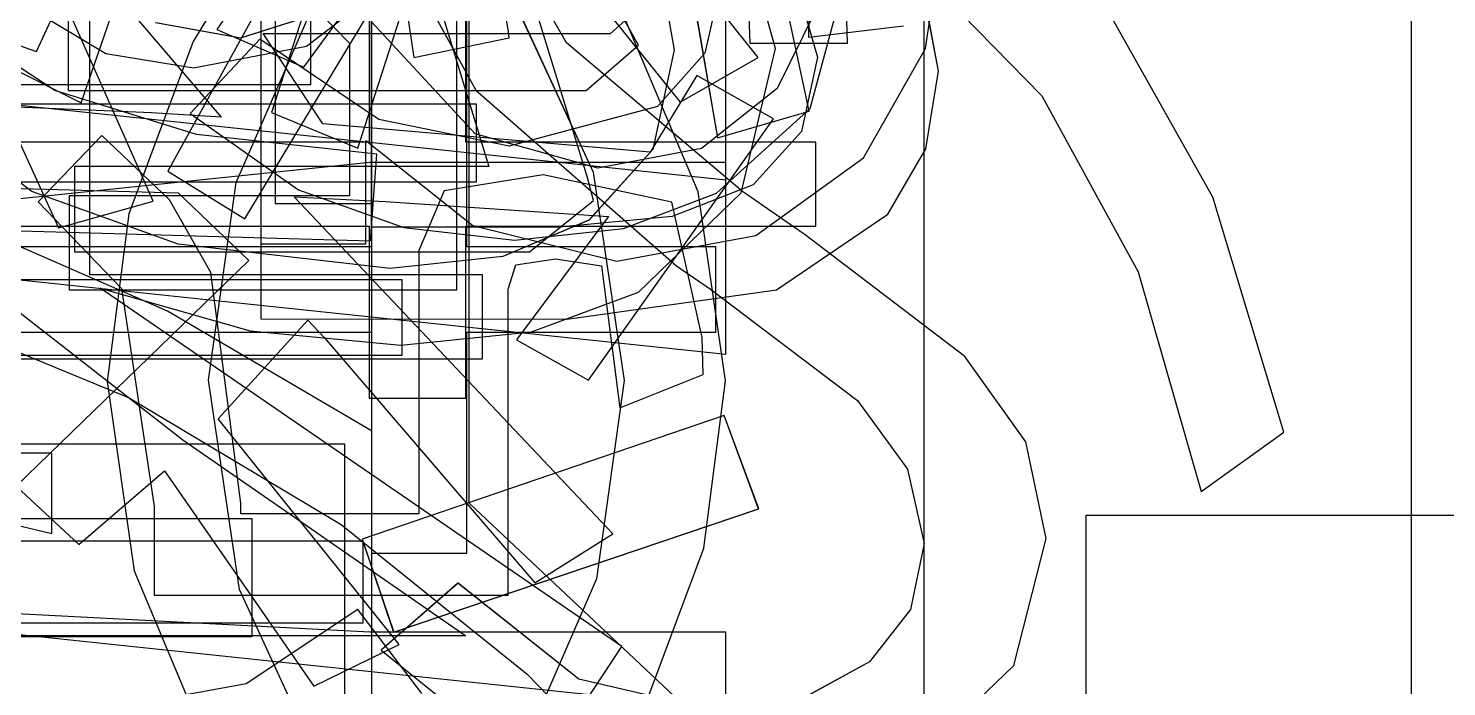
# Model space of a CAD drawing. Extents: x -353 to 646, y -933 to 332.
# Drawn here: x -1.99 to 6.23, y 314.87 to 318.68 of the extents above; entities that cross this region are included whole.
import ezdxf

# ---------------------------------------------------------------- set-up
doc = ezdxf.new("R2010")
doc.units = 0

msp = doc.modelspace()

# ---------------------------------------------------------------- linework, layer by layer
at = {"layer": 'Layer 1'}
for p, q in [((6.02894, 328.086), (6.02894, 306.053)), ((3.20386, 311.692), (3.20386, 327.824)), ((-0.352217, 318.359508), (-0.352213, 324.081)), ((-0.559361, 323.263162), (-0.559364, 317.669)), ((-0.642055, 322.728), (-0.642055, 316.999294)), ((-0.642055, 322.728), (-0.642055, 316.999294)), ((-0.642055, 322.728), (-0.642055, 316.999294)), ((-0.642055, 322.728), (-0.642055, 316.999294)), ((-0.642337, 322.272), (-0.642337, 317.435)), ((-1.6335, 317.255), (-1.6335, 320.359)), ((2.53774, 318.205), (2.09239, 320.27)), ((2.53774, 318.205), (2.09239, 320.27)), ((2.53802, 318.205), (2.09268, 320.27)), ((-1.685148, 318.252761), (-1.049866, 320.100191)), ((-1.685148, 318.252761), (-1.049866, 320.100191)), ((-1.685147, 318.252761), (-1.049583, 320.100191)), ((0, 320), (-1.18138, 317.85568)), ((0, 320), (-0.897748, 318.67751)), ((0, 320), (-0.580531, 318.19773)), ((0, 320), (-0.580248, 318.19773)), ((0, 320), (-0.580248, 318.19773)), ((0, 320), (0, 75.2004)), ((0, 320), (0, 316.35)), ((0, 320), (0, 316.35)), ((0, 317.669), (0, 320)), ((0.493606, 317.168), (0.493606, 320)), ((0.493606, 317.168), (0.493606, 320)), ((0.493888, 317.168), (0.493888, 320)), ((0.493888, 317.168), (0.493888, 320)), ((0.566137, 315.932), (0.566137, 320)), ((0.566137, 315.932), (0.566137, 320)), ((2.14432, 320), (2.19286, 318.598)), ((2.1446, 320), (2.19286, 318.598)), ((2.1446, 320), (2.19286, 318.598)), ((2.1446, 320), (2.19286, 318.598)), ((2.759, 318.598), (2.71752, 320)), ((2.759, 318.598), (2.71752, 320)), ((2.759, 318.598), (2.71752, 320)), ((2.759, 318.598), (2.71752, 320)), ((-0.079305, 317.990297), (0.507435, 319.81)), ((-0.079304, 317.990297), (0.507717, 319.81)), ((-0.079304, 317.990297), (0.507435, 319.81)), ((-1.943947, 318.549663), (-1.39135, 319.751)), ((-0.3937, 318.459917), (0.545817, 319.745)), ((0.552308, 317.417), (0.552308, 319.693)), ((0.552308, 317.417), (0.552308, 319.693)), ((0.552308, 317.417), (0.552308, 319.693)), ((0.552308, 317.417), (0.552308, 319.693)), ((0.552591, 317.417), (0.552591, 319.693)), ((0.552591, 317.417), (0.552591, 319.693)), ((0.552591, 317.417), (0.552591, 319.693)), ((-0.735751, 317.579385), (0.489937, 319.617)), ((0.545535, 318.025), (0.545535, 319.603)), ((0.545817, 318.025), (0.545817, 319.603)), ((0.790786, 318.678), (0.635282, 319.61)), ((1.24996, 317.825), (0.714586, 319.568)), ((2.24084, 318.515), (1.404583, 319.57425)), ((1.740105, 319.593492), (2.005746, 318.049)), ((1.740289, 319.593492), (2.006036, 318.049)), ((1.740355, 319.593492), (2.006032, 318.049)), ((-0.000001, 319.495991), (0, 317.417)), ((-0.000001, 319.495991), (0, 317.417)), ((-0.000001, 319.495991), (0, 317.417)), ((0.000003, 319.49645), (0, 317.417)), ((0.000003, 319.49645), (0, 317.417)), ((0.000003, 319.49645), (0, 317.417)), ((0.000003, 319.49645), (0, 317.417)), ((0, 317.531), (0, 319.482)), ((0, 317.531), (0, 319.482)), ((0, 317.531), (0, 319.482)), ((0, 317.531), (0, 319.482)), ((0.089743, 319.547602), (0.244965, 318.515232)), ((0.179499, 319.523378), (0.680161, 317.883108)), ((1.54686, 318.588), (1.028134, 319.5155)), ((0, 319.427), (0.604343, 318.325489)), ((0, 319.427), (0.604484, 318.325489)), ((1.129207, 318.60075), (0.673664, 319.399)), ((1.129418, 318.60075), (0.673664, 319.399)), ((2.34131, 318.567), (2.09338, 319.463)), ((2.34131, 318.567), (2.093485, 319.463)), ((-2.665654, 319.389364), (-1.816381, 317.527364)), ((-0.574957, 319.367258), (-1.03604, 318.60836)), ((-0.574957, 319.367258), (-1.03604, 318.60836)), ((-0.574957, 319.367258), (-1.03604, 318.60836)), ((3.21207, 318.567448), (3.332191, 319.381482)), ((-1.26718, 317.683), (-1.9716, 319.271)), ((1.008345, 319.228875), (1.78872, 318.256)), ((-0.708094, 319.191806), (-0.127563, 318.598011)), ((-0.708094, 319.191806), (-0.127563, 318.598011)), ((-0.707819, 319.191806), (-0.127571, 318.598011)), ((-0.707819, 319.191806), (-0.127571, 318.598011)), ((2.541131, 319.105836), (2.534358, 318.632832)), ((-1.572758, 318.989977), (-0.873483, 318.169947)), ((0.745913, 319.015892), (1.284393, 317.85141)), ((0.746195, 319.015892), (1.284569, 317.85141)), ((0.746195, 319.015892), (1.284675, 317.85141)), ((1.676143, 319.004319), (1.754296, 318.559831)), ((1.676149, 319.004319), (1.754298, 318.559831)), ((2.44732, 318.991568), (2.586279, 318.518494)), ((2.44732, 318.991568), (2.586279, 318.518494)), ((2.447362, 318.991568), (2.586286, 318.518494)), ((2.447362, 318.991568), (2.586286, 318.518494)), ((3.137676, 319.060377), (3.887217, 318.292556)), ((3.137681, 319.060377), (3.887252, 318.292556)), ((3.137681, 319.060377), (3.887252, 318.292556)), ((-0.378174, 318.582229), (0.113743, 318.9603)), ((-0.377892, 318.582229), (0.114025, 318.9603)), ((1.38458, 318.654), (1.71619, 318.95)), ((2.02353, 318.947), (1.932055, 318.540375)), ((2.05458, 317.807), (2.05458, 318.912)), ((3.287045, 318.43551), (3.188726, 318.962771)), ((3.287045, 318.43551), (3.188726, 318.962771)), ((3.287325, 318.43551), (3.189006, 318.962771)), ((3.287325, 318.43551), (3.189006, 318.962771)), ((-0.785672, 317.790595), (-0.303954, 318.895531)), ((-0.785672, 317.790595), (-0.303954, 318.895531)), ((-0.785672, 317.790595), (-0.303954, 318.895531)), ((-0.759741, 318.629332), (-0.01411, 318.867527)), ((-0.759454, 318.629332), (-0.013823, 318.867527)), ((-0.01411, 318.867527), (-0.014111, 318.025)), ((-0.013823, 318.867527), (-0.013829, 318.025)), ((1.893992, 317.73725), (1.42268, 318.854)), ((1.893992, 317.73725), (1.42268, 318.854)), ((1.893992, 317.73725), (1.42268, 318.854)), ((2.543348, 318.219305), (2.72457, 318.892)), ((-1.83727, 318.325), (-2.585579, 318.813875)), ((-1.950997, 318.784194), (-1.541775, 318.538202)), ((-1.950715, 318.784194), (-1.541599, 318.538202)), ((-1.76078, 318.784), (-1.76078, 318.325)), ((2.576754, 318.789797), (2.35147, 318.335741)), ((4.878914, 317.705532), (4.28836, 318.753)), ((4.879055, 317.705532), (4.28865, 318.753)), ((4.87916, 317.705532), (4.28865, 318.753)), ((-2.437553, 318.72577), (-1.943947, 318.549663)), ((-1.252713, 318.718232), (-0.759741, 318.629332)), ((-1.252531, 318.718232), (-0.759454, 318.629332)), ((-0.897748, 318.67751), (-0.3937, 318.459917)), ((-0.283069, 318.132), (-0.628508, 318.654)), ((-0.628508, 318.654), (1.38458, 318.654)), ((0.600851, 318.073), (0, 318.722)), ((0.797559, 318.629), (0.790786, 318.678)), ((2.534358, 318.632832), (3.083562, 318.69859)), ((-1.03604, 318.60836), (-1.408926, 317.609755)), ((-1.03604, 318.60836), (-1.408926, 317.609755)), ((-1.03604, 318.60836), (-1.408926, 317.609755)), ((-0.648828, 318.622), (-1.05269, 318.191)), ((-1.032647, 318.456252), (-0.378174, 318.582229)), ((-1.032365, 318.456252), (-0.377892, 318.582229)), ((0.042439, 318.15625), (-0.648828, 318.622)), ((-0.127571, 318.598011), (-0.127564, 317.714)), ((-0.127571, 318.598011), (-0.127564, 317.714)), ((-0.127563, 318.598011), (-0.127564, 317.714)), ((-0.127563, 318.598011), (-0.127564, 317.714)), ((0.244965, 318.515232), (0.797559, 318.629)), ((2.15138, 317.738), (1.129207, 318.60075)), ((2.15138, 317.738), (1.129418, 318.60075)), ((1.24319, 318.325), (1.54686, 318.588)), ((2.19286, 318.598), (2.759, 318.598)), ((2.19286, 318.598), (2.759, 318.598)), ((2.19286, 318.598), (2.759, 318.598)), ((2.19286, 318.598), (2.759, 318.598)), ((-2.151379, 318.48757), (-1.685148, 318.252761)), ((-2.151378, 318.48757), (-1.685147, 318.252761)), ((-2.151097, 318.48757), (-1.685148, 318.252761)), ((-1.541775, 318.538202), (-1.032647, 318.456252)), ((-1.541599, 318.538202), (-1.032365, 318.456252)), ((1.754296, 318.559831), (1.630753, 317.981487)), ((1.754298, 318.559831), (1.630897, 317.981487)), ((1.932055, 318.540375), (1.65749, 318.232)), ((1.78872, 318.256), (2.24084, 318.515)), ((2.142524, 317.730841), (2.34131, 318.567)), ((2.142629, 317.730841), (2.34131, 318.567)), ((2.586279, 318.518494), (2.492617, 318.086425)), ((2.586279, 318.518494), (2.492617, 318.086425)), ((2.586286, 318.518494), (2.492663, 318.086425)), ((2.586286, 318.518494), (2.492663, 318.086425)), ((2.852131, 317.934812), (3.21207, 318.567448)), ((-4.278201, 318.47403), (2.05458, 317.807)), ((1.88553, 318.412), (1.616, 317.966)), ((2.33087, 318.16), (1.88553, 318.412)), ((3.213738, 317.986459), (3.287045, 318.43551)), ((3.213738, 317.986459), (3.287045, 318.43551)), ((3.213877, 317.986459), (3.287325, 318.43551)), ((3.213877, 317.986459), (3.287325, 318.43551)), ((-3.88112, 318.36), (-0.352217, 318.359508)), ((-1.9716, 317.738), (-2.78327, 318.346)), ((-1.9716, 317.738), (-2.78299, 318.346)), ((-1.016282, 318.06925), (-1.83727, 318.325)), ((-1.76078, 318.325), (1.24319, 318.325)), ((0.604343, 318.325489), (1.76812, 317.30695)), ((0.604484, 318.325489), (1.7684, 317.30695)), ((2.35147, 318.335741), (1.911984, 317.988593)), ((0.607906, 318.246), (-6.10813, 318.246)), ((0.607906, 317.794), (0.607906, 318.246)), ((3.887217, 318.292556), (4.44462, 317.271795)), ((3.887252, 318.292556), (4.444738, 317.271795)), ((3.887252, 318.292556), (4.444738, 317.271795)), ((-1.27734, 318.194), (-2.10284, 318.229)), ((-0.873477, 318.17), (-1.27734, 318.194)), ((-1.05269, 318.191), (-0.424464, 317.74904)), ((-0.580531, 318.19773), (-0.079305, 317.990297)), ((-0.580248, 318.19773), (-0.079304, 317.990297)), ((-0.580248, 318.19773), (-0.079304, 317.990297)), ((1.65749, 318.232), (0.797842, 318.001)), ((1.257017, 316.644191), (2.33087, 318.16)), ((1.999536, 317.728438), (2.543348, 318.219305)), ((2.005746, 318.049), (2.53774, 318.205)), ((2.006032, 318.049), (2.53774, 318.205)), ((2.006036, 318.049), (2.53802, 318.205)), ((1.616, 317.966), (-0.283069, 318.132)), ((0.797842, 318.001), (0.042439, 318.15625)), ((2.492617, 318.086425), (2.211629, 317.777838)), ((2.492617, 318.086425), (2.211629, 317.777838)), ((2.492663, 318.086425), (2.211742, 317.777838)), ((2.492663, 318.086425), (2.211742, 317.777838)), ((-0.014111, 318.025), (-3.46343, 318.025)), ((-0.013829, 318.025), (-3.46315, 318.025)), ((-1.564074, 318.062493), (-1.933785, 317.679236)), ((-1.17302, 317.69123), (-1.564074, 318.062493)), ((0.030762, 317.956), (-1.016282, 318.06925)), ((-0.034431, 317.435), (-0.034431, 318.035)), ((-0.034431, 318.035), (0.587022, 317.541112)), ((2.57584, 318.025), (0.545535, 318.025)), ((2.57584, 318.025), (0.545817, 318.025)), ((1.31205, 317.873), (0.600851, 318.073)), ((2.57584, 317.538), (2.57584, 318.025)), ((2.57584, 317.538), (2.57584, 318.025)), ((-0.007057, 317.452206), (0.030762, 317.956)), ((1.630753, 317.981487), (1.260408, 317.572054)), ((1.630897, 317.981487), (1.260692, 317.572054)), ((1.911984, 317.988593), (1.31205, 317.873)), ((2.228955, 317.484103), (2.852131, 317.934812)), ((2.993532, 317.606624), (3.213877, 317.986459)), ((2.993532, 317.606624), (3.213877, 317.986459)), ((2.993534, 317.606624), (3.213738, 317.986459)), ((2.993534, 317.606624), (3.213738, 317.986459)), ((-0.01016, 317.907), (-4.278201, 317.46226)), ((-3.159474, 317.907427), (-1.094734, 316.298477)), ((-3.159472, 317.907427), (-1.094732, 316.298477)), ((0.680161, 317.883108), (-1.72297, 317.883)), ((-1.72297, 317.883), (-1.72297, 317.389)), ((-1.18138, 317.85568), (-0.735751, 317.579385)), ((2.05458, 317.907), (-0.01016, 317.907)), ((0.99455, 317.835), (0.421357, 317.742)), ((1.74046, 317.676), (0.99455, 317.835)), ((1.284393, 317.85141), (1.463886, 316.643532)), ((1.284569, 317.85141), (1.464168, 316.643532)), ((1.284675, 317.85141), (1.464168, 316.643532)), ((2.05458, 316.796), (2.05458, 317.907)), ((-2.49964, 317.794), (0.607906, 317.794)), ((-2.244233, 317.762769), (-1.122123, 317.731725)), ((-0.946291, 316.643961), (-0.785672, 317.790595)), ((-0.946291, 316.643961), (-0.785672, 317.790595)), ((-0.946291, 316.643961), (-0.785672, 317.790595)), ((-0.424464, 317.74904), (0.185735, 317.528942)), ((1.2875, 317.687), (1.24996, 317.825)), ((2.211629, 317.777838), (1.743317, 317.592704)), ((2.211629, 317.777838), (1.743317, 317.592704)), ((2.211742, 317.777838), (1.743443, 317.592704)), ((2.211742, 317.777838), (1.743443, 317.592704)), ((-1.122388, 317.434047), (-1.9716, 317.738)), ((-1.122392, 317.434047), (-1.9716, 317.738)), ((-1.933785, 317.679236), (-1.450339, 317.175188)), ((-1.816381, 317.527364), (-1.26718, 317.683)), ((-0.127564, 317.714), (-1.75429, 317.714)), ((-1.75429, 317.714), (-1.75429, 317.168)), ((-0.127564, 317.714), (-1.75429, 317.714)), ((-1.75429, 317.714), (-1.75429, 317.168)), ((-0.127564, 317.714), (-1.75401, 317.714)), ((-1.75401, 317.714), (-1.75401, 317.168)), ((-0.127564, 317.714), (-1.75401, 317.714)), ((-1.75401, 317.714), (-1.75401, 317.168)), ((-0.932461, 317.26832), (-1.17302, 317.69123)), ((-1.122123, 317.731725), (-1.084305, 317.693625)), ((-1.084305, 317.693625), (-0.71149, 317.338025)), ((-0.559364, 317.669), (0, 317.669)), ((1.39841, 315.753), (-0.449015, 317.707)), ((-0.449015, 317.707), (0.079304, 317.68)), ((0.079304, 317.68), (1.37442, 317.593)), ((0.421357, 317.742), (0.272909, 317.397)), ((0.914964, 317.389), (1.2875, 317.687)), ((1.459861, 317.523721), (1.999536, 317.728438)), ((1.54686, 317.154729), (2.142629, 317.730841)), ((1.54686, 317.154729), (2.142524, 317.730841)), ((1.91629, 316.892), (1.74046, 317.676)), ((2.05119, 316.64), (1.893992, 317.73725)), ((2.05119, 316.64), (1.893992, 317.73725)), ((2.05119, 316.64), (1.893992, 317.73725)), ((2.39635, 317.569), (2.15138, 317.738)), ((2.39663, 317.569), (2.15138, 317.738)), ((5.28997, 316.343254), (4.878914, 317.705532)), ((5.289967, 316.343254), (4.879055, 317.705532)), ((5.289967, 316.343254), (4.87916, 317.705532)), ((-5.790917, 317.61787), (-0.007057, 317.452206)), ((-1.183676, 317.045125), (-2.51065, 317.624)), ((-1.18364, 317.045125), (-2.51036, 317.624)), ((-1.408926, 317.609755), (-1.533315, 316.63676)), ((-1.408926, 317.609755), (-1.533315, 316.63676)), ((-1.408926, 317.609755), (-1.533315, 316.63676)), ((1.37442, 317.593), (0.839328, 316.879)), ((1.743317, 317.592704), (1.087679, 317.530999)), ((1.743317, 317.592704), (1.087679, 317.530999)), ((1.743443, 317.592704), (1.087686, 317.530999)), ((1.743443, 317.592704), (1.087686, 317.530999)), ((2.34781, 317.168051), (2.993534, 317.606624)), ((2.34781, 317.168051), (2.993534, 317.606624)), ((2.34809, 317.168051), (2.993532, 317.606624)), ((2.34809, 317.168051), (2.993532, 317.606624)), ((-3.46343, 317.538), (-0.014111, 317.538)), ((-3.46315, 317.538), (-0.013829, 317.538)), ((-0.014111, 317.538), (-0.014111, 316.54)), ((-0.013829, 317.538), (-0.013829, 316.54)), ((1.087679, 317.530999), (0, 317.531)), ((1.087686, 317.530999), (0, 317.531)), ((1.087686, 317.530999), (0, 317.531)), ((1.087679, 317.530999), (0, 317.531)), ((0.185735, 317.528942), (0.829166, 317.455529)), ((0.545535, 316.54), (0.545535, 317.538)), ((0.545535, 317.538), (2.57584, 317.538)), ((0.545817, 316.54), (0.545817, 317.538)), ((0.545817, 317.538), (2.57584, 317.538)), ((0.587022, 317.541112), (1.422681, 317.333961)), ((1.260408, 317.572054), (0.761263, 317.362504)), ((1.260692, 317.572054), (0.761512, 317.362504)), ((0.829166, 317.455529), (1.459861, 317.523721)), ((2.51375, 317.486441), (2.39635, 317.569)), ((2.51403, 317.486441), (2.39663, 317.569)), ((-4.278201, 317.46226), (2.05458, 316.796)), ((0, 317.417), (-2.32071, 317.417)), ((0, 317.417), (-2.32071, 317.417)), ((0, 317.417), (-2.32071, 317.417)), ((0, 317.417), (-2.32071, 317.417)), ((0, 317.417), (-2.32043, 317.417)), ((0, 317.417), (-2.32043, 317.417)), ((0, 317.417), (-2.32043, 317.417)), ((0.106968, 317.292654), (-1.122392, 317.434047)), ((0.106972, 317.292654), (-1.122388, 317.434047)), ((-0.642337, 317.435), (-0.034431, 317.435)), ((1.99559, 317.417), (0.552308, 317.417)), ((1.99559, 317.417), (0.552308, 317.417)), ((1.99559, 317.417), (0.552308, 317.417)), ((1.99559, 317.417), (0.552308, 317.417)), ((1.99559, 317.417), (0.552591, 317.417)), ((1.99559, 317.417), (0.552591, 317.417)), ((1.99559, 317.417), (0.552591, 317.417)), ((1.422681, 317.333961), (2.228955, 317.484103)), ((1.99559, 316.923), (1.99559, 317.417)), ((1.99559, 316.923), (1.99559, 317.417)), ((1.99559, 316.923), (1.99559, 317.417)), ((1.99559, 316.923), (1.99559, 317.417)), ((1.99559, 316.923), (1.99559, 317.417)), ((1.99559, 316.923), (1.99559, 317.417)), ((1.99559, 316.923), (1.99559, 317.417)), ((3.439438, 316.782015), (2.51375, 317.486441)), ((3.439718, 316.782015), (2.51403, 317.486441)), ((-0.71149, 317.338025), (-2.06136, 316.029365)), ((-1.72297, 317.389), (0.914964, 317.389)), ((0.761263, 317.362504), (0.106968, 317.292654)), ((0.761512, 317.362504), (0.106972, 317.292654)), ((0.272909, 317.397), (0.272909, 315.87)), ((0.835659, 317.313675), (1.066799, 317.348388)), ((1.066799, 317.348388), (1.332934, 317.306902)), ((0.642055, 317.255), (-1.6335, 317.255)), ((-0.759459, 315.932), (-0.932461, 317.26832)), ((0.642055, 316.768), (0.642055, 317.255)), ((0.790786, 317.172), (0.835659, 317.313675)), ((1.332934, 317.306902), (1.440178, 316.484789)), ((1.76812, 317.30695), (1.964829, 317.172048)), ((1.7684, 317.30695), (1.965109, 317.172048)), ((4.44462, 317.271795), (4.80991, 315.998096)), ((4.444738, 317.271795), (4.81019, 315.998096)), ((4.444738, 317.271795), (4.81019, 315.998096)), ((0.176389, 317.227), (-2.49964, 317.227)), ((1.45034, 315.1), (-1.57452, 317.179)), ((-1.57452, 317.179), (-0.705242, 316.930327)), ((1.45034, 315.1), (-1.57452, 317.179)), ((-1.57452, 317.179), (-0.705383, 316.930327)), ((-1.450339, 317.175188), (-1.260404, 315.911398)), ((0.176389, 316.789), (0.176389, 317.227)), ((0.790786, 315.397), (0.790786, 317.172)), ((1.964829, 317.172048), (2.817704, 316.526324)), ((1.965109, 317.172048), (2.817702, 316.526324)), ((-2.821094, 317.126725), (-1.405609, 316.541467)), ((-2.821086, 317.126725), (-1.405461, 316.541467)), ((-1.75429, 317.168), (0.493606, 317.168)), ((-1.75429, 317.168), (0.493606, 317.168)), ((-1.75401, 317.168), (0.493888, 317.168)), ((-1.75401, 317.168), (0.493888, 317.168)), ((0.926217, 316.924224), (1.54686, 317.154729)), ((0.926252, 316.924224), (1.54686, 317.154729)), ((1.13256, 316.999), (2.34781, 317.168051)), ((1.13256, 316.999), (2.34781, 317.168051)), ((1.13284, 316.999), (2.34809, 317.168051)), ((1.13284, 316.999), (2.34809, 317.168051)), ((0, 316.35), (-1.183676, 317.045125)), ((0, 316.35), (-1.18364, 317.045125)), ((-2.32071, 316.923), (0, 316.923)), ((-2.32071, 316.923), (0, 316.923)), ((-2.32071, 316.923), (0, 316.923)), ((-2.32071, 316.923), (0, 316.923)), ((-2.32043, 316.923), (0, 316.923)), ((-2.32043, 316.923), (0, 316.923)), ((-2.32043, 316.923), (0, 316.923)), ((-0.89099, 316.419394), (-0.369726, 316.992587)), ((-0.705383, 316.930327), (0.16905, 316.847389)), ((-0.705242, 316.930327), (0.16933, 316.847389)), ((-0.642055, 316.999294), (1.13256, 316.999)), ((-0.642055, 316.999294), (1.13284, 316.999)), ((-0.642055, 316.999294), (1.13284, 316.999)), ((-0.642055, 316.999294), (1.13256, 316.999)), ((-0.369726, 316.992587), (-0.272642, 316.889294)), ((0, 316.923), (0, 315.642)), ((0, 316.923), (0, 315.642)), ((0, 316.923), (0, 315.642)), ((0, 316.923), (0, 315.642)), ((0, 316.923), (0, 315.642)), ((0, 316.923), (0, 315.642)), ((0, 316.923), (0, 315.642)), ((0.16905, 316.847389), (0.926217, 316.924224)), ((0.16933, 316.847389), (0.926252, 316.924224)), ((0.552308, 315.642), (0.552308, 316.923)), ((0.552308, 316.923), (1.99559, 316.923)), ((0.552308, 315.642), (0.552308, 316.923)), ((0.552308, 316.923), (1.99559, 316.923)), ((0.552308, 315.642), (0.552308, 316.923)), ((0.552308, 316.923), (1.99559, 316.923)), ((0.552308, 315.642), (0.552308, 316.923)), ((0.552308, 316.923), (1.99559, 316.923)), ((0.552591, 315.642), (0.552591, 316.923)), ((0.552591, 316.923), (1.99559, 316.923)), ((0.552591, 315.642), (0.552591, 316.923)), ((0.552591, 316.923), (1.99559, 316.923)), ((0.552591, 315.642), (0.552591, 316.923)), ((0.552591, 316.923), (1.99559, 316.923)), ((-0.272642, 316.889294), (0.946278, 315.470004)), ((0.839328, 316.879), (1.257017, 316.644191)), ((1.92334, 316.678), (1.91629, 316.892)), ((-2.49964, 316.789), (0.176389, 316.789)), ((-2.3828, 316.768), (0.642055, 316.768)), ((3.794015, 316.286503), (3.439438, 316.782015)), ((3.794295, 316.286503), (3.439718, 316.782015)), ((1.440178, 316.484789), (1.92334, 316.678)), ((-1.533315, 316.63676), (-1.376964, 315.539692)), ((-1.533315, 316.63676), (-1.376964, 315.539692)), ((-1.533315, 316.63676), (-1.376964, 315.539692)), ((-0.766763, 315.430404), (-0.946291, 316.643961)), ((-0.766763, 315.430404), (-0.946291, 316.643961)), ((-0.766763, 315.430404), (-0.946291, 316.643961)), ((1.463886, 316.643532), (1.303408, 315.492065)), ((1.464168, 316.643532), (1.303549, 315.492065)), ((1.464168, 316.643532), (1.303654, 315.492065)), ((1.926799, 315.67025), (2.05119, 316.64)), ((1.926908, 315.67025), (2.05119, 316.64)), ((1.927013, 315.67025), (2.05119, 316.64)), ((-1.405609, 316.541467), (-0.176394, 315.807615)), ((-1.405461, 316.541467), (-0.176106, 315.807615)), ((-0.014111, 316.54), (0.545535, 316.54)), ((-0.013829, 316.54), (0.545817, 316.54)), ((2.817702, 316.526324), (3.107897, 316.129273)), ((2.817704, 316.526324), (3.107652, 316.129273)), ((2.04413, 316.44005), (-0.05532, 315.721795)), ((2.04385, 316.44005), (-0.05532, 315.721795)), ((2.04442, 316.44005), (-0.05503, 315.721795)), ((2.24422, 315.897901), (2.04385, 316.44005)), ((2.24422, 315.897901), (2.04413, 316.44005)), ((2.24451, 315.897901), (2.04442, 316.44005)), ((-4.689111, 316.42284), (-1.8542, 315.756)), ((0.15888, 315.110734), (-0.89099, 316.419394)), ((-0.155222, 316.274), (-2.49964, 316.274)), ((-1.094734, 316.298477), (0.545826, 315.162247)), ((-1.094732, 316.298477), (0.545538, 315.162247)), ((-0.155222, 313.678), (-0.155222, 316.274)), ((3.91216, 315.725375), (3.794015, 316.286503)), ((3.91244, 315.725375), (3.794295, 316.286503)), ((4.80991, 315.998096), (5.28997, 316.343254)), ((4.81019, 315.998096), (5.289967, 316.343254)), ((4.81019, 315.998096), (5.289967, 316.343254)), ((-1.8542, 316.222), (-4.68912, 316.222)), ((-1.8542, 315.756), (-1.8542, 316.222)), ((-1.698987, 315.690981), (-1.201712, 316.119112)), ((-1.201712, 316.119112), (-0.335008, 314.869152)), ((3.107652, 316.129273), (3.204348, 315.69772)), ((3.107897, 316.129273), (3.204628, 315.69772)), ((-2.06136, 316.029365), (-1.698987, 315.690981)), ((-1.260404, 315.911398), (-1.2604, 315.39696)), ((-0.759459, 315.87), (-0.759459, 315.932)), ((0.272909, 315.87), (-0.759459, 315.87)), ((0.12756, 315.183033), (2.24422, 315.897901)), ((0.12756, 315.183033), (2.24422, 315.897901)), ((0.12785, 315.183033), (2.24451, 315.897901)), ((2.29954, 314.299), (0.566137, 315.932)), ((2.29983, 314.299), (0.566137, 315.932)), ((-2.49964, 315.843), (-0.693984, 315.843)), ((-0.693984, 315.843), (-0.69399, 315.15538)), ((-0.176394, 315.807615), (0.901906, 314.940204)), ((-0.176106, 315.807615), (0.902159, 314.940204)), ((-0.048542, 315.711), (-2.3828, 315.711)), ((-0.05532, 315.721795), (0.12756, 315.183033)), ((-0.05532, 315.721795), (0.12756, 315.183033)), ((-0.05503, 315.721795), (0.12785, 315.183033)), ((-0.048542, 315.238), (-0.048542, 315.711)), ((0.946278, 315.470004), (1.39841, 315.753)), ((3.204348, 315.69772), (3.124973, 315.31538)), ((3.204628, 315.69772), (3.125112, 315.31538)), ((3.724941, 314.988989), (3.91216, 315.725375)), ((3.725221, 314.988989), (3.91244, 315.725375)), ((0, 315.642), (0.552591, 315.642)), ((0, 315.642), (0.552591, 315.642)), ((0, 315.642), (0.552308, 315.642)), ((0, 315.642), (0.552308, 315.642)), ((0, 315.642), (0.552591, 315.642)), ((0, 315.642), (0.552308, 315.642)), ((0, 315.642), (0.552308, 315.642)), ((1.55391, 314.672), (1.926908, 315.67025)), ((1.55391, 314.672), (1.927013, 315.67025)), ((1.55391, 314.672), (1.926799, 315.67025)), ((-1.376964, 315.539692), (-0.908193, 314.42358)), ((-1.376964, 315.539692), (-0.908193, 314.42358)), ((-1.376964, 315.539692), (-0.908193, 314.42358)), ((0.50066, 315.46658), (0.055031, 315.079654)), ((0.50094, 315.46658), (0.055311, 315.079654)), ((1.201701, 314.909686), (0.50066, 315.46658)), ((1.201771, 314.909686), (0.50094, 315.46658)), ((1.303549, 315.492065), (0.821831, 314.385472)), ((1.303654, 315.492065), (0.821831, 314.385472)), ((1.303408, 315.492065), (0.821831, 314.385472)), ((-4.278201, 315.4043), (2.05458, 314.738)), ((-0.01016, 315.183), (-4.278201, 315.4043)), ((-1.2604, 315.39696), (0.790786, 315.397)), ((-0.228036, 314.261721), (-0.766763, 315.430404)), ((-0.228036, 314.261721), (-0.766763, 315.430404)), ((-0.228036, 314.261721), (-0.766763, 315.430404)), ((-0.079311, 315.314074), (-0.728422, 314.882557)), ((-0.079311, 315.314074), (-0.728422, 314.882557)), ((-0.079591, 315.314074), (-0.728419, 314.882557)), ((-0.079591, 315.314074), (-0.728419, 314.882557)), ((0.29012, 314.827241), (-0.079591, 315.314074)), ((0.29012, 314.827241), (-0.079591, 315.314074)), ((0.290118, 314.827241), (-0.079311, 315.314074)), ((0.290118, 314.827241), (-0.079311, 315.314074)), ((3.125112, 315.31538), (2.886846, 315.010509)), ((3.124973, 315.31538), (2.886848, 315.010509)), ((-2.3828, 315.238), (-0.048542, 315.238)), ((0.545538, 315.162247), (-2.51065, 315.162)), ((0.545826, 315.162247), (-2.51036, 315.162)), ((-0.69399, 315.15538), (-2.49964, 315.155)), ((2.05458, 315.183), (-0.01016, 315.183)), ((2.05458, 314.738), (2.05458, 315.183)), ((-0.335008, 314.869152), (0.15888, 315.110734)), ((0.055031, 315.079654), (0.908222, 314.393466)), ((0.055311, 315.079654), (0.908396, 314.393466)), ((1.16727, 314.669), (1.45034, 315.1)), ((1.16727, 314.669), (1.45034, 315.1)), ((2.886848, 315.010509), (2.495759, 314.795738)), ((2.886846, 315.010509), (2.495898, 314.795738)), ((3.162861, 314.451145), (3.724941, 314.988989)), ((3.163141, 314.451145), (3.725221, 314.988989)), ((-0.728422, 314.882557), (-1.698983, 314.70645)), ((-0.728422, 314.882557), (-1.698983, 314.70645)), ((-0.728419, 314.882557), (-1.69898, 314.70645)), ((-0.728419, 314.882557), (-1.69898, 314.70645)), ((0.901906, 314.940204), (1.816376, 313.994905)), ((0.902159, 314.940204), (1.816384, 313.994905)), ((1.99926, 314.724054), (1.201701, 314.909686)), ((1.99954, 314.724054), (1.201771, 314.909686))]:
    msp.add_line(p, q, dxfattribs=at)
at = {"layer": '注意'}
for p, q in [((355.859, 315.859), (4.14097, 315.859)), ((4.14097, 315.859), (4.14097, 84.1411))]:
    msp.add_line(p, q, dxfattribs=at)

doc.saveas('drawing.dxf')
